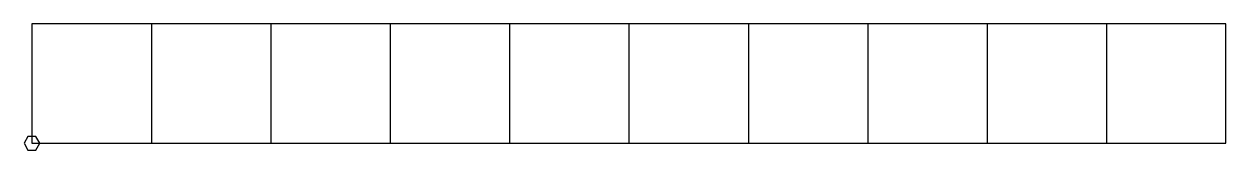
# Model space of a CAD drawing. Extents: x -1 to 10, y 0 to 298.
# Drawn here: x 0.2 to 10.27, y 0.25 to 1.3 of the extents above.
import ezdxf

# ---------------------------------------------------------------- set-up
doc = ezdxf.new("R2010")
doc.units = 0

msp = doc.modelspace()

# ---------------------------------------------------------------- linework, layer by layer
at = {"layer": 'kerfprÃ³fun v3_Sketch1'}
for p, q in [((0.270806, 1.303071), (0.270806, 0.302947)), ((10.2708, 1.303071), (0.270806, 1.303071)), ((1.270805, 1.303071), (1.270805, 0.302947)), ((2.270802, 1.303071), (2.270802, 0.302947)), ((3.270807, 1.303071), (3.270807, 0.302947)), ((4.270798, 1.303071), (4.270798, 0.302947)), ((5.270789, 1.303071), (5.270789, 0.302947)), ((6.270807, 1.303071), (6.270807, 0.302947)), ((7.270799, 1.303071), (7.270799, 0.302947)), ((8.27079, 1.303071), (8.27079, 0.302947)), ((9.270782, 1.303071), (9.270782, 0.302947)), ((10.2708, 0.302947), (10.2708, 1.303071)), ((0.237733, 0.360311), (0.20466, 0.303027)), ((0.20466, 0.303027), (0.237733, 0.245743)), ((0.303879, 0.360311), (0.237733, 0.360311)), ((0.270806, 0.302947), (10.2708, 0.302947)), ((0.336951, 0.303027), (0.303879, 0.360311)), ((0.303879, 0.245743), (0.336951, 0.303027)), ((0.336951, 0.303027), (0.336951, 0.303027)), ((0.237733, 0.245743), (0.303879, 0.245743))]:
    msp.add_line(p, q, dxfattribs=at)

doc.saveas('drawing.dxf')
